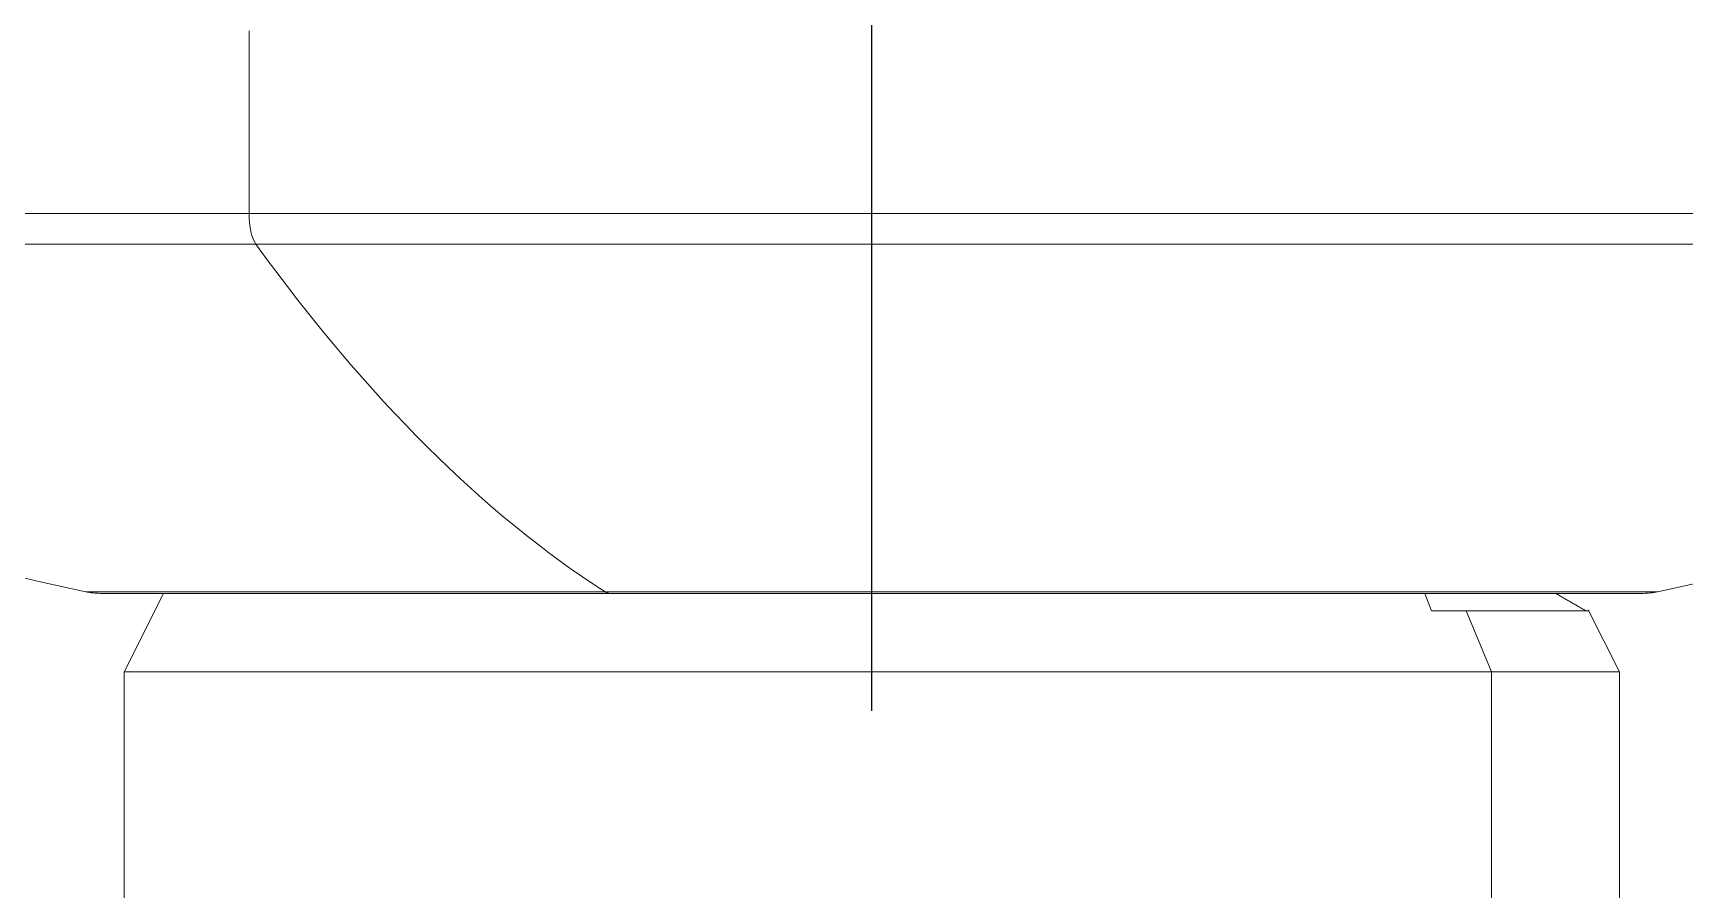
# Model space of a CAD drawing. Header units: millimetres. Extents: x 24023 to 24864, y 1163 to 1757.
# Drawn here: x 24345.41 to 24369.71, y 1508.17 to 1520.77 of the extents above; entities that cross this region are included whole.
import ezdxf

# ---------------------------------------------------------------- set-up
doc = ezdxf.new("R2010")
doc.units = ezdxf.units.MM
doc.linetypes.add('CENTERX2', pattern=[20.32, 12.7, -2.54, 2.54, -2.54])
doc.layers.add('CENTER', color=1, linetype='CENTERX2')

msp = doc.modelspace()

# ---------------------------------------------------------------- linework, layer by layer
at = {"linetype": 'Continuous', "lineweight": 13}
for p, q in [((24348.587, 1520.798), (24348.587, 1518.115)), ((24330.747, 1518.115), (24348.587, 1518.115)), ((24384.747, 1518.115), (24348.587, 1518.115)), ((24331.035, 1517.662), (24348.685, 1517.662)), ((24384.458, 1517.662), (24348.685, 1517.662)), ((24346.185, 1512.55), (24353.824, 1512.55)), ((24369.308, 1512.55), (24353.824, 1512.55)), ((24366.493, 1512.271), (24366.866, 1511.371)), ((24366.866, 1482.371), (24366.866, 1511.371))]:
    msp.add_line(p, q, dxfattribs=at)
at = {"linetype": 'Continuous', "lineweight": 18}
for p, q in [((24346.397, 1512.527), (24353.896, 1512.527)), ((24347.325, 1512.527), (24346.747, 1511.371)), ((24353.896, 1512.527), (24369.097, 1512.527)), ((24365.984, 1512.271), (24365.884, 1512.527)), ((24368.747, 1511.371), (24368.289, 1512.286)), ((24346.747, 1511.371), (24366.866, 1511.371)), ((24346.747, 1511.371), (24346.747, 1504.871)), ((24366.866, 1511.371), (24368.747, 1511.371)), ((24368.747, 1482.371), (24368.747, 1511.371))]:
    msp.add_line(p, q, dxfattribs=at)
for centre, radius, start, end in [((24361.362, 1582.527), 71.604, 244.94174, 257.76269), ((24354.131, 1582.527), 71.604, 282.23731, 295.05826), ((24346.397, 1513.527), 1, 257.7627, 270), ((24369.097, 1513.527), 1, 270, 282.2373)]:
    msp.add_arc(centre, radius, start, end, dxfattribs=at)
at = {"linetype": 'Continuous', "lineweight": 13}
for centre, major_axis, start_param, end_param in [((24348.757, 1518.115), (0, 0.5), 1.570796, 2.704243), ((24358.973, 1582.527), (0, 71.604), 2.704243, 2.928011), ((24353.896, 1513.527), (0, -1), 6.069604, 6.283199)]:
    msp.add_ellipse(centre, major_axis=major_axis, ratio=0.339222, start_param=start_param, end_param=end_param, dxfattribs=at)
at = {"linetype": 'Continuous', "lineweight": 18}
for points, degree in [([(24368.251, 1512.272), (24368.03, 1512.399), (24367.808, 1512.527)], 2), ([(24366.493, 1512.271), (24366.333, 1512.271), (24366.163, 1512.271), (24365.984, 1512.271)], 3)]:
    msp.add_open_spline(points, degree=degree, dxfattribs=at)
msp.add_open_spline([(24368.296, 1512.271), (24368.296, 1512.272), (24368.279, 1512.272), (24368.221, 1512.272), (24368.126, 1512.272), (24368.066, 1512.272), (24367.916, 1512.272), (24367.829, 1512.272), (24367.629, 1512.272), (24367.403, 1512.272), (24367.129, 1512.272), (24366.83, 1512.272), (24366.668, 1512.271), (24366.493, 1512.271)], degree=3, knots=[0, 0, 0, 0, 0.109419, 0.257849, 0.257849, 0.406279, 0.406279, 0.554709, 0.554709, 0.70314, 0.85157, 0.85157, 1, 1, 1, 1], dxfattribs=at)
at = {"layer": 'CENTER'}
msp.add_line((24357.747, 1510.798), (24357.747, 1545.871), dxfattribs=at)

doc.saveas('drawing.dxf')
